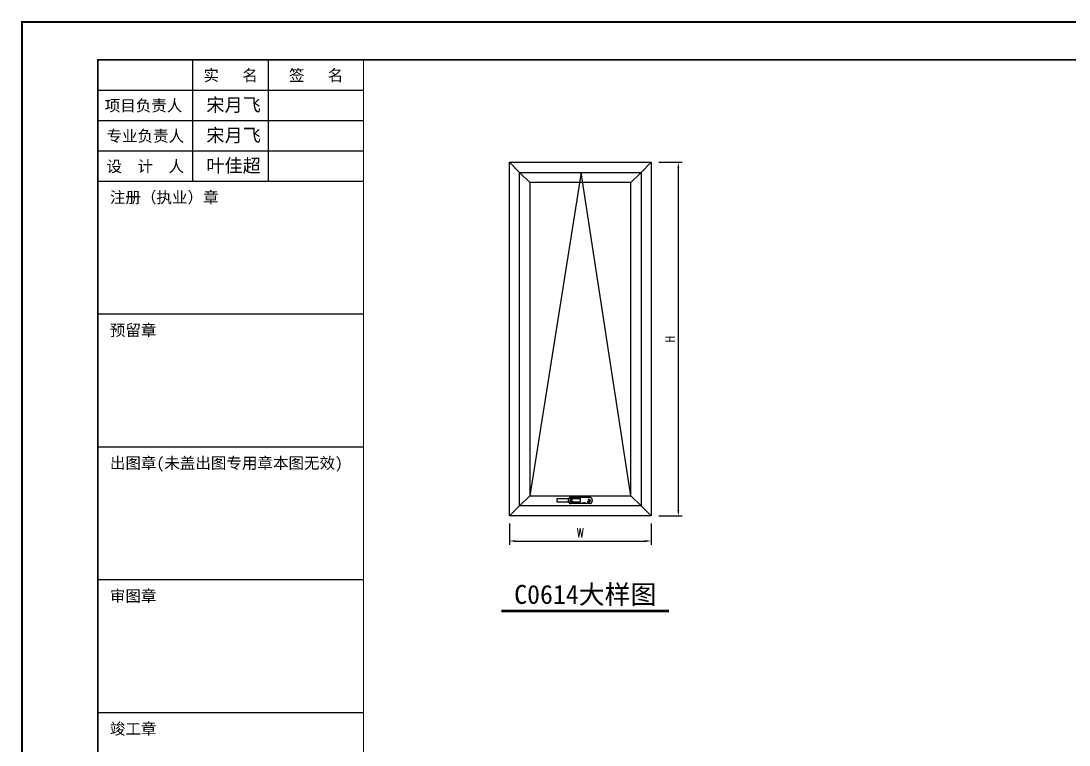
# Model space of a CAD drawing. Extents: x -202236 to 1002404, y -663931 to 1550022.
# Drawn here: x 20373 to 21202, y -356756 to -356183 of the extents above; entities that cross this region are included whole.
import ezdxf
from ezdxf.enums import TextEntityAlignment as Align

# ---------------------------------------------------------------- set-up
doc = ezdxf.new("R2010")
doc.units = 0
doc.linetypes.add('ZN-DASH', pattern=[0.35, 0.25, -0.1])
for name, color, linetype in [('!ZN1-填充-8', 8, 'Continuous'), ('!ZN1-标注-173', 173, 'Continuous'), ('!ZN3-玻璃幕墙-4', 4, 'Continuous'), ('!ZN4-配件-11', 11, 'Continuous'), ('!ZN7-符号-173', 173, 'Continuous'), ('0-cxFrame', 155, 'Continuous'), ('qianming', 155, 'Continuous')]:
    doc.layers.add(name, color=color, linetype=linetype)
doc.layers.add('0-cxText', color=131, linetype='Continuous', lineweight=25)
doc.styles.add('cx_biaoti', font='')
doc.styles.add('cx_tuming', font='simhei.ttf')
doc.styles.add('cx_tuqian1', font='')
doc.styles.add('ZNDimTStyle', font='ROMANS.shx', dxfattribs={"width": 0.7, "bigfont": 'CHINESE.shx'})
doc.styles.add('中南符号', font='simhei.ttf')
doc.styles.add('图框宋体', font='', dxfattribs={"width": 0.75})
doc.styles.add('黑体', font='simhei.ttf', dxfattribs={"height": 12})
doc.styles.get('cx_biaoti').set_extended_font_data('SimSun')
doc.styles.get('cx_tuqian1').set_extended_font_data('SimSun')
doc.styles.get('图框宋体').set_extended_font_data('SimSun')
doc.dimstyles.new('ZN机械-3-1', dxfattribs={"dimscale": 3, "dimtxt": 2.5, "dimasz": 1.5, "dimexe": 1, "dimexo": 2, "dimgap": 0.9, "dimtad": 1, "dimdec": 0, "dimzin": 0, "dimdsep": 46, "dimtxsty": 'ZNDimTStyle', "dimcen": 2.5, "dimdle": 1, "dimclrd": 173, "dimclre": 173, "dimclrt": 7, "dimazin": 2, "dimtfac": 1, "dimtdec": 0, "dimtix": 1, "dimtmove": 2, "dimatfit": 3, "dimfxl": 0, "dimfrac": 2, "dimtolj": 1, "dimtzin": 0, "dimarcsym": 0})

# ---------------------------------------------------------------- blocks, each defined once
blk = doc.blocks.new('zjcx_lan_xinxi(Dragon)')
for p, q in [((7000, -3200), (0, -3200)), ((7000, -6700), (0, -6700)), ((7000, -10200), (0, -10200)), ((7000, -13700), (0, -13700)), ((7000, -17200), (0, -17200))]:
    blk.add_line(p, q)
at = {"const_width": 25}
blk.add_lwpolyline([(0, -20700), (7000, -20700), (7000, 0), (0, 0)], close=True, dxfattribs=at)
for points in [[(2500, -3200), (2500, 0)], [(4500, -3200), (4500, 0)], [(0, -800), (7000, -800)], [(0, -1600), (7000, -1600)], [(0, -2400), (7000, -2400)]]:
    blk.add_lwpolyline(points)
for points in [[(7000, -3200), (7000, 0)], [(0, -3200), (7000, -3200)], [(0, -20700), (7000, -20700), (7000, -3200)], [(0, -20700), (7000, -20700)]]:
    blk.add_lwpolyline(points, dxfattribs=at)
at = {"style": '图框宋体'}
for s, p in [('实   名', (3500, -400)), ('签   名', (5750, -400)), ('项目负责人', (1204, -1200)), ('专业负责人', (1250, -2000)), ('设  计  人', (1250, -2800))]:
    blk.add_text(s, height=300, dxfattribs=at).set_placement(p, align=Align.MIDDLE)
for s, p in [('注册（执业）章', (318, -3771)), ('预留章', (318, -7271)), ('出图章(未盖出图专用章本图无效)', (318, -10771)), ('审图章', (318, -14271)), ('竣工章', (318, -17771))]:
    blk.add_text(s, height=300, dxfattribs=at).set_placement(p)
blk = doc.blocks.new('T-信息(Dragon)')
at = {"layer": '0-cxFrame'}
blk.add_blockref('zjcx_lan_xinxi(Dragon)', (0, 0), dxfattribs=at)
at = {"layer": 'qianming', "color": 3, "style": 'cx_biaoti'}
for s, p in [('宋月飞', (3577, -1186)), ('宋月飞', (3577, -1986)), ('叶佳超', (3577, -2786))]:
    blk.add_text(s, height=350, dxfattribs=at).set_placement(p, align=Align.MIDDLE_CENTER)
blk = doc.blocks.new('TK22.A2 L(Dragon)')
at = {"layer": '0-cxFrame', "color": 7, "const_width": 0.5}
blk.add_lwpolyline([(0, 0), (-594, 0), (-594, 420), (0, 420)], close=True, dxfattribs=at)
at = {"layer": '0-cxFrame', "const_width": 0.5}
blk.add_lwpolyline([(-80, 10), (-574, 10), (-574, 410), (-80, 410)], close=True, dxfattribs=at)
at = {"layer": '0-cxFrame', "xscale": 0.01, "yscale": 0.01, "zscale": 0.01}
blk.add_blockref('T-信息(Dragon)', (-574, 410), dxfattribs=at)
at = {"style": '黑体', "flags": 4}
blk.add_attdef('图幅', text='', height=3.3, dxfattribs=at).set_placement((-40, 3), align=Align.RIGHT)
at = {"layer": '0-cxText', "flags": 4}
for tag, height, style, p in [('建设单位', 3.5, 'cx_tuming', (-45, 240)), ('项目名称', 3.5, 'cx_tuming', (-45, 210)), ('子项名称', 3.5, 'cx_tuming', (-45, 180)), ('工程编号', 3.3, 'cx_tuqian1', (-35, 165)), ('图名1', 3.5, 'cx_tuming', (-45, 87)), ('图名2', 3.5, 'cx_tuming', (-45, 79)), ('图名3', 3.5, 'cx_tuming', (-45, 71)), ('出图日期', 3.3, 'cx_tuqian1', (-39, 60)), ('专业', 3.3, 'cx_tuqian1', (-55, 52)), ('图号', 3.3, 'cx_tuqian1', (-55, 44)), ('版次', 3.3, 'cx_tuqian1', (-20, 44))]:
    blk.add_attdef(tag, text='', height=height, dxfattribs=dict(at, style=style)).set_placement(p, align=Align.MIDDLE)
at = {"layer": 'Defpoints', "color": 6, "flags": 4}
for tag, height, style, p in [('tufu', 3.3, '黑体', (-12, 12)), ('dwfname', 4, 'cx_tuqian1', (-80, 3))]:
    blk.add_attdef(tag, text='', height=height, dxfattribs=dict(at, style=style)).set_placement(p, align=Align.RIGHT)
blk = doc.blocks.new('ZS')
at = {"layer": '!ZN4-配件-11', "linetype": 'ZN-DASH', "ltscale": 15}
for p, q in [((8.3, 21.4), (11.9, 21.4)), ((8.3, 13.3), (11.9, 13.3))]:
    blk.add_line(p, q, dxfattribs=at)
blk.add_lwpolyline([(11.9, -55.1, -0.394027), (-11.9, -55.1, -0.20765), (-15.8, -46.4), (-15.8, 46.4, -0.207545), (-11.9, 55.1, -0.393898), (11.9, 55.2, -0.208065), (15.7, 46.4), (15.7, -46.4, -0.20791)], format="xyb", close=True, dxfattribs=at)
blk.add_lwpolyline([(-9.3, 0), (8.9, 0), (8.9, -114.8), (-9.3, -114.8)], close=True, dxfattribs=at)
for centre, radius in [((-6, 42.5), 2.5), ((0, 48), 2.5), ((6, 42.5), 4.5), ((6, 42.5), 2.5), ((-6, -42.5), 2.5), ((0, -48), 2.5), ((6, -42.5), 4.5), ((6, -42.5), 2.5)]:
    blk.add_circle(centre, radius, dxfattribs=at)
blk = doc.blocks.new('*U1010')
at = {"const_width": 0.7}
blk.add_lwpolyline([(0, 0), (44.18, 0)], dxfattribs=at)
at = {"color": 0, "style": '中南符号', "flags": 8}
blk.add_attdef('图名', text='', height=5, dxfattribs=at).set_placement((22.09, 1.85), align=Align.CENTER)
blk.add_attdef('比例', (46.98, 1.85), '', height=4, dxfattribs=at)
blk = doc.blocks.new('*D738')
at = {"layer": '!ZN1-标注-173', "color": 173, "lineweight": -2, "ltscale": 30, "transparency": 16777216}
for p, q in [((20759.3, -356580.48), (20759.3, -356597.31)), ((20871.3, -356580.48), (20871.3, -356597.31)), ((20763.8, -356594.31), (20866.8, -356594.31))]:
    blk.add_line(p, q, dxfattribs=at)
at = {"layer": '!ZN1-标注-173', "color": 173, "ltscale": 30, "transparency": 16777216}
for points in [[(20763.8, -356593.56), (20763.8, -356595.06), (20759.3, -356594.31)], [(20866.8, -356593.56), (20866.8, -356595.06), (20871.3, -356594.31)]]:
    blk.add_solid(points, dxfattribs=at)
at = {"layer": 'Defpoints', "color": 0, "ltscale": 30, "transparency": 16777216}
for p in [(20759.3, -356574.48), (20871.3, -356574.48), (20871.3, -356594.31)]:
    blk.add_point(p, dxfattribs=at)
at = {"layer": '!ZN1-标注-173', "color": 7, "ltscale": 30, "transparency": 16777216, "insert": (20815.3, -356587.86), "char_height": 7.5, "attachment_point": 5, "style": 'ZNDimTStyle'}
blk.add_mtext('\\A1;W', dxfattribs=at)
blk = doc.blocks.new('*D739')
at = {"layer": '!ZN1-标注-173', "color": 173, "lineweight": -2, "ltscale": 30, "transparency": 16777216}
for p, q in [((20877.3, -356295.02), (20895.8, -356295.02)), ((20892.8, -356569.98), (20892.8, -356299.52)), ((20877.3, -356574.48), (20895.8, -356574.48))]:
    blk.add_line(p, q, dxfattribs=at)
at = {"layer": '!ZN1-标注-173', "color": 173, "ltscale": 30, "transparency": 16777216}
for points in [[(20892.05, -356299.52), (20893.55, -356299.52), (20892.8, -356295.02)], [(20892.05, -356569.98), (20893.55, -356569.98), (20892.8, -356574.48)]]:
    blk.add_solid(points, dxfattribs=at)
at = {"layer": 'Defpoints', "color": 0, "ltscale": 30, "transparency": 16777216}
for p in [(20871.3, -356295.02), (20892.8, -356295.02), (20871.3, -356574.48)]:
    blk.add_point(p, dxfattribs=at)
at = {"layer": '!ZN1-标注-173', "color": 7, "ltscale": 30, "transparency": 16777216, "insert": (20886.35, -356434.75), "char_height": 7.5, "attachment_point": 5, "rotation": 90, "style": 'ZNDimTStyle'}
blk.add_mtext('\\A1;H', dxfattribs=at)

msp = doc.modelspace()

# ---------------------------------------------------------------- linework, layer by layer
at = {"layer": '!ZN1-填充-8', "ltscale": 10}
msp.add_lwpolyline([(20855.3, -356558.48), (20815.96, -356303.02), (20775.3, -356558.48)], dxfattribs=at)
at = {"layer": '!ZN3-玻璃幕墙-4'}
for p, q in [((20767.3, -356303.02), (20759.3, -356295.02)), ((20863.3, -356303.02), (20871.3, -356295.02)), ((20775.3, -356311.02), (20767.3, -356303.02)), ((20855.3, -356311.02), (20863.3, -356303.02)), ((20767.3, -356566.48), (20759.3, -356574.48)), ((20775.3, -356558.48), (20767.3, -356566.48)), ((20855.3, -356558.48), (20863.3, -356566.48)), ((20863.3, -356566.48), (20871.3, -356574.48))]:
    msp.add_line(p, q, dxfattribs=at)
for points in [[(20871.3, -356574.48), (20759.3, -356574.48), (20759.3, -356295.02), (20871.3, -356295.02)], [(20863.3, -356566.48), (20767.3, -356566.48), (20767.3, -356303.02), (20863.3, -356303.02)], [(20775.3, -356558.48), (20855.3, -356558.48), (20855.3, -356311.02), (20775.3, -356311.02)]]:
    msp.add_lwpolyline(points, close=True, dxfattribs=at)

# ---------------------------------------------------------------- block references
at = {"layer": '!ZN4-配件-11', "xscale": 0.16, "yscale": 0.16, "zscale": 0.16, "rotation": 270}
msp.add_blockref('ZS', (20815.3, -356562.27), dxfattribs=at)
at = {"layer": '!ZN7-符号-173', "color": 7, "ltscale": 30}
ref = msp.add_blockref('*U1010', (20752.99, -356649.55), dxfattribs=dict(at, xscale=3, yscale=3, zscale=3))
ref.add_attrib('图名', 'C0614大样图', dxfattribs={"layer": '0', "color": 0, "height": 15, "style": '中南符号'}).set_placement((20819.25, -356644.01), align=Align.CENTER)
at = {"layer": '0-cxFrame', "xscale": 3, "yscale": 3, "zscale": 3}
msp.add_blockref('TK22.A2 L(Dragon)', (22155.96, -357444.07), dxfattribs=at)

# ---------------------------------------------------------------- dimensions: what is measured, and where the dimension line sits
at = {"layer": '!ZN1-标注-173', "ltscale": 30}
dim = msp.add_linear_dim(base=(20892.8, -356295.02), p1=(20871.3, -356574.48), p2=(20871.3, -356295.02), angle=90, text='H', dimstyle='ZN机械-3-1', dxfattribs=at)
dim.commit()
dim.dimension.update_dxf_attribs({"geometry": '*D739', "text_midpoint": (20886.35, -356434.75)})
dim = msp.add_linear_dim(base=(20871.3, -356594.31), p1=(20759.3, -356574.48), p2=(20871.3, -356574.48), text='W', dimstyle='ZN机械-3-1', dxfattribs=at)
dim.commit()
dim.dimension.update_dxf_attribs({"geometry": '*D738', "text_midpoint": (20815.3, -356587.86)})

doc.saveas('drawing.dxf')
